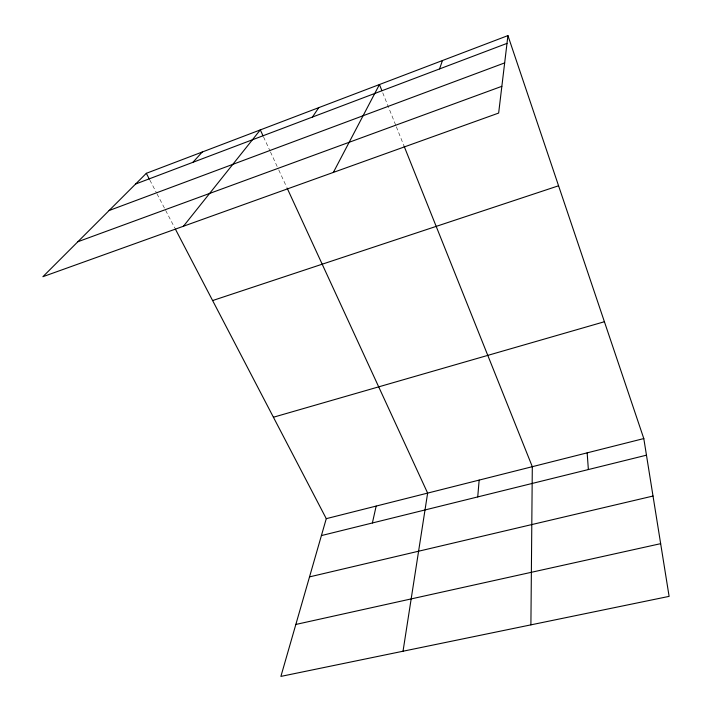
<?xml version="1.0" encoding="UTF-8"?>
<svg xmlns="http://www.w3.org/2000/svg" width="712" height="712" viewBox="0 0 712 712"><rect width="100%" height="100%" fill="white"/><g stroke="black" fill="none" stroke-linecap="round" stroke-linejoin="round"><path stroke-width="0.53" stroke-dasharray="3.56 2.67" d="M149.885 180.163L156.506 192.872M157.014 193.842L174.84 228.062M263.547 136.927L270.017 150.962M270.471 151.968L278.33 169.02M278.793 170.026L286.651 187.069M382.736 92.782L395.934 125.757M396.344 126.789L404.176 146.369"/><path stroke-width="1.07" d="M530.903 624.86L532.309 466.689L404.176 146.369M477.734 496.923L479.158 480.102M507.932 35.6L498.649 113.066L42.889 276.701L146.316 173.319L507.932 35.6L643.799 438.565L669.111 596.371L280.893 676.4L326.274 518.665L175.348 229.042M403.028 651.222L427.636 493.096L287.114 188.075M372.385 522.973L376.167 506.081M439.562 68.922L442.446 60.538M333.358 172.411L379.443 84.532L381.917 90.718M312.426 117.071L318.771 107.637M183.438 226.238L260.307 129.904L263.084 135.921M192.916 162.318L202.261 152.012M135.609 184.016L506.997 43.388M109.105 210.521L504.657 62.905M77.875 241.733L501.853 86.312M212.621 300.553L558.564 185.787M273.417 417.232L604.408 321.735M326.274 518.665L643.799 438.565M321.406 535.584L646.46 455.182M309.524 576.889L653.02 496.042M295.836 624.46L660.656 543.665M146.316 173.319L149.369 179.184M587.16 452.859L588.37 469.546"/></g></svg>
